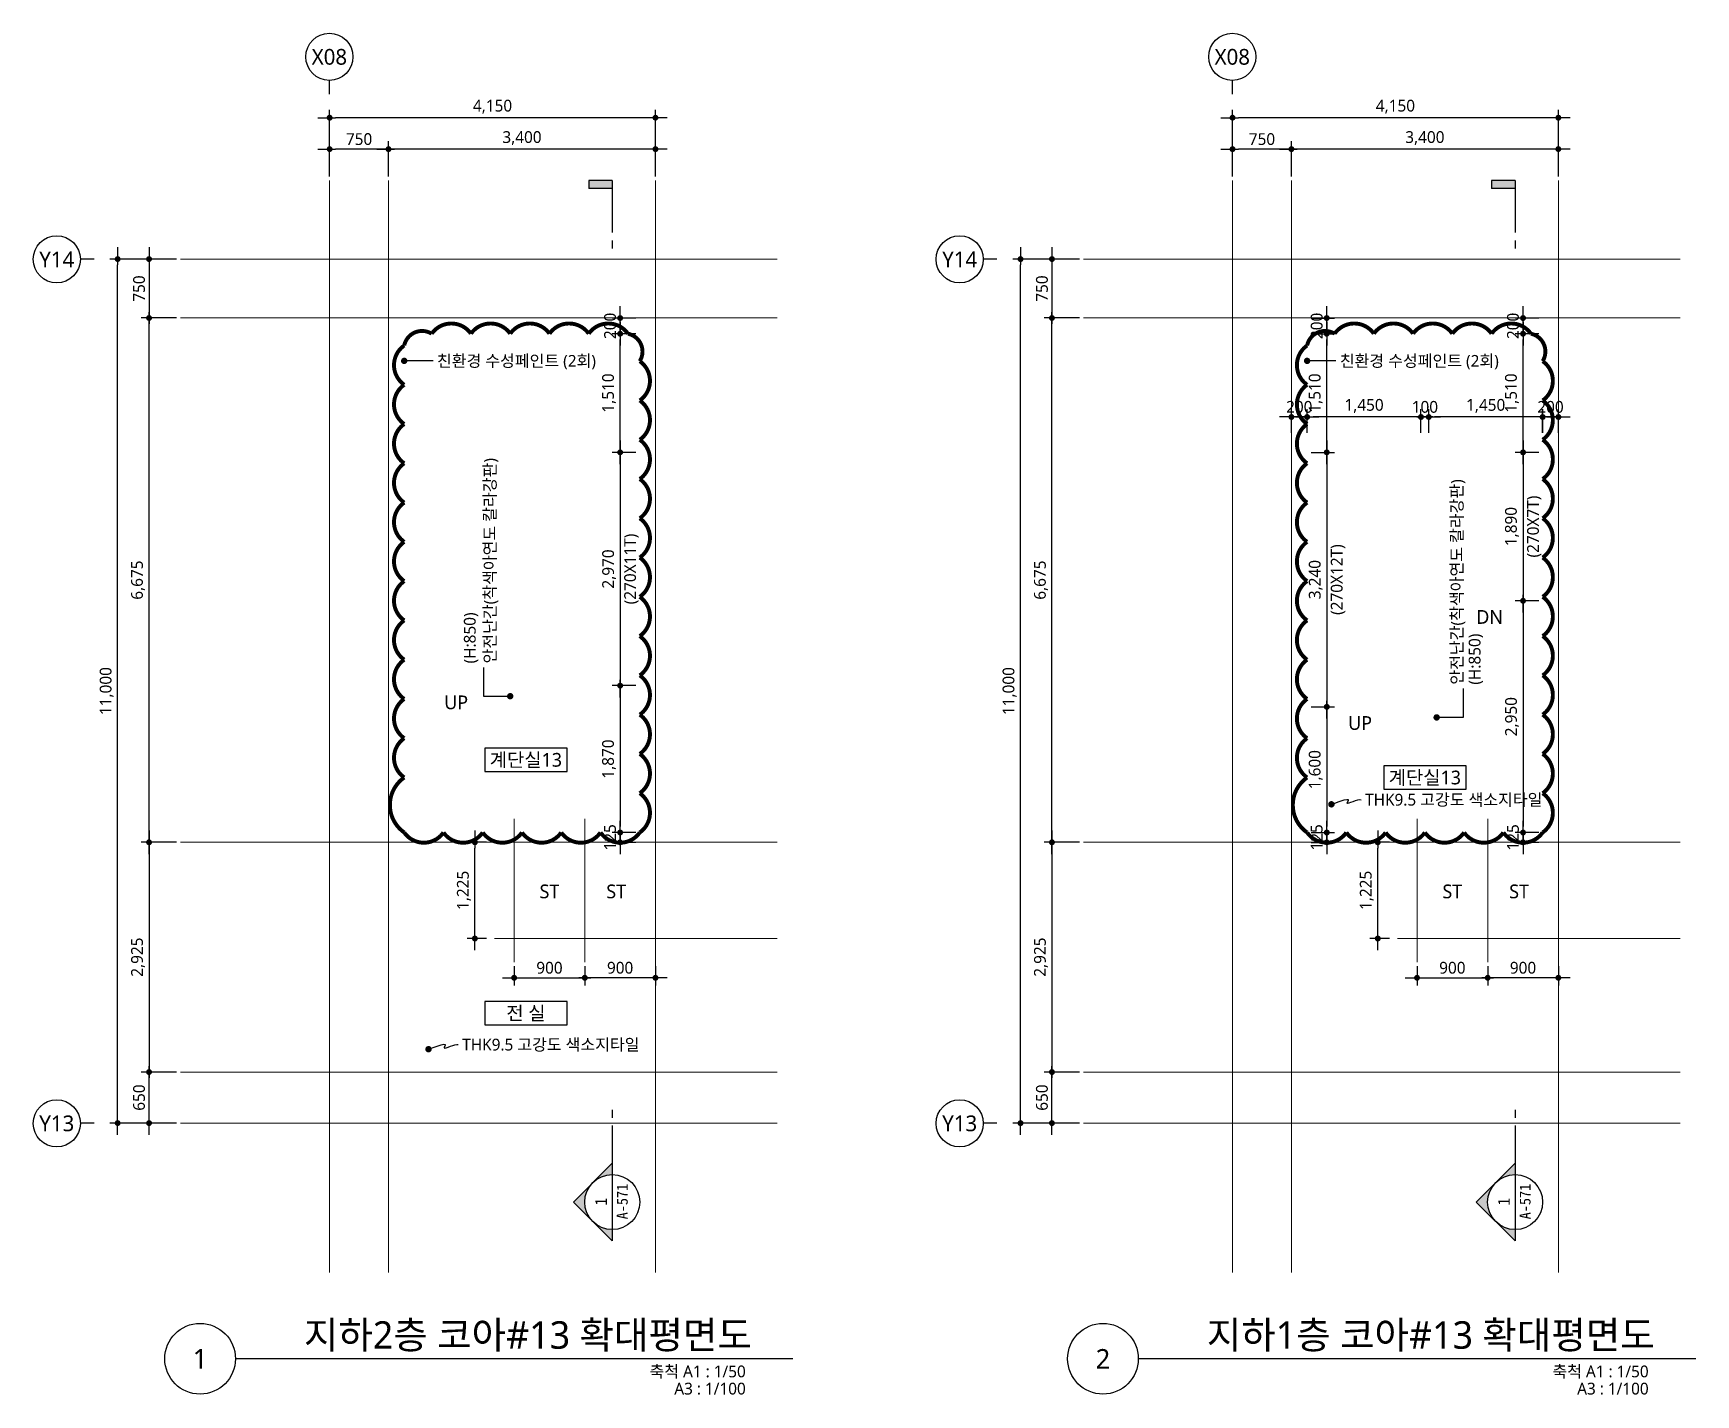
# Model space of a CAD drawing. Header units: millimetres. Extents: x 1467181 to 1720354, y 836037 to 895281.
# Drawn here: x 1467181 to 1488356, y 875511 to 892844 of the extents above; entities that cross this region are included whole.
import ezdxf
from ezdxf.enums import TextEntityAlignment as Align

# ---------------------------------------------------------------- set-up
doc = ezdxf.new("R2010")
doc.units = ezdxf.units.MM
doc.header["$MEASUREMENT"] = 0
doc.linetypes.add('CEN', pattern=[62, 60, -1, 0, -1])
doc.layers.get('0').update_dxf_attribs({"linetype": 'CONTINUOUS'})
for name, color, linetype, lineweight in [('A-AXIS-BUBL', 7, 'CONTINUOUS', 25), ('A-CNTL', 1, 'CEN', 15), ('A-DIMS', 7, 'CONTINUOUS', 25), ('A-MKXS-LEAD', 7, 'CONTINUOUS', 25), ('A-MKXS-MAK1', 3, 'CONTINUOUS', 25), ('A-MKXS-TEXT1', 3, 'CONTINUOUS', 25), ('A-MKXS-TEXT2', 7, 'CONTINUOUS', 25), ('A-MKXX-NAME', 3, 'CONTINUOUS', 25), ('A-MKXX-SYMB', 7, 'CONTINUOUS', 25), ('A-XXXX-SYMB', 7, 'CONTINUOUS', 25), ('A-XXXX-TXT1', 3, 'CONTINUOUS', 25), ('A-XXXX-TXT2', 3, 'CONTINUOUS', 25), ('REV-202205', 20, 'CONTINUOUS', 25)]:
    doc.layers.add(name, color=color, linetype=linetype, lineweight=lineweight)
doc.styles.add('HY울릉도L', font='')
doc.styles.add('돋움체', font='')
doc.styles.add('맑은고딕', font='malgun.ttf')
doc.styles.get('HY울릉도L').set_extended_font_data('HYwulM')
doc.styles.get('돋움체').set_extended_font_data('DotumChe')
doc.dimstyles.new('CDIM', dxfattribs={"dimtxt": 3, "dimasz": 1.5, "dimexe": 2, "dimexo": 1, "dimgap": 1, "dimtad": 1, "dimdec": 0, "dimrnd": 0.5, "dimzin": 0, "dimdsep": 32, "dimlunit": 6, "dimtxsty": 'HY울릉도L', "dimblk1": '_CIDOT', "dimblk2": '_CIDOT', "dimsah": 1, "dimcen": 5.5, "dimclrd": 2, "dimclre": 2, "dimclrt": 7, "dimadec": 0, "dimazin": 0, "dimtfac": 1, "dimtdec": 0, "dimtix": 1, "dimtmove": 2, "dimatfit": 1, "dimldrblk": '_CIDOT', "dimfxl": 1, "dimtolj": 1, "dimtzin": 0, "dimlwd": -1, "dimarcsym": 0})

# ---------------------------------------------------------------- blocks, each defined once
blk = doc.blocks.new('_CIDOT')
at = {"color": 0, "linetype": 'ByBlock'}
blk.add_line((2, 0), (-1, 0), dxfattribs=at)
at = {"color": 0, "linetype": 'ByBlock', "const_width": 0.5}
blk.add_lwpolyline([(-0.25, 0, 1), (0.25, 0, 1)], format="xyb", close=True, dxfattribs=at)
blk = doc.blocks.new('*D129')
at = {"layer": 'A-DIMS', "lineweight": -2, "transparency": 16777216}
for p, q in [((750, 12050), (750, 12500)), ((4150, 12050), (4150, 12500))]:
    blk.add_line(p, q, dxfattribs=at)
at = {"layer": 'A-DIMS', "transparency": 16777216}
blk.add_line((4075, 12400), (825, 12400), dxfattribs=at)
at = {"layer": 'A-DIMS', "transparency": 16777216, "xscale": 75, "yscale": 75, "zscale": 75, "rotation": 180}
blk.add_blockref('_CIDOT', (750, 12400), dxfattribs=at)
at = {"layer": 'A-DIMS', "transparency": 16777216, "xscale": 75, "yscale": 75, "zscale": 75}
blk.add_blockref('_CIDOT', (4150, 12400), dxfattribs=at)
at = {"layer": 'A-DIMS', "color": 3, "transparency": 16777216, "insert": (2450, 12540), "char_height": 150, "attachment_point": 5, "style": '맑은고딕'}
blk.add_mtext('\\A1;3,400', dxfattribs=at)
blk = doc.blocks.new('*D130')
at = {"layer": 'A-DIMS', "lineweight": -2, "transparency": 16777216}
for p, q in [((-1950, 10250), (-2400, 10250)), ((-1950, 3575), (-2400, 3575))]:
    blk.add_line(p, q, dxfattribs=at)
at = {"layer": 'A-DIMS', "transparency": 16777216}
blk.add_line((-2300, 3650), (-2300, 10175), dxfattribs=at)
at = {"layer": 'A-DIMS', "transparency": 16777216, "xscale": 75, "yscale": 75, "zscale": 75}
for p, rotation in [((-2300, 10250), 90), ((-2300, 3575), 270)]:
    blk.add_blockref('_CIDOT', p, dxfattribs=dict(at, rotation=rotation))
at = {"layer": 'A-DIMS', "color": 3, "transparency": 16777216, "insert": (-2440, 6913), "char_height": 150, "attachment_point": 5, "rotation": 90, "style": '맑은고딕'}
blk.add_mtext('\\A1;6,675', dxfattribs=at)
blk = doc.blocks.new('*D131')
at = {"layer": 'A-DIMS', "lineweight": -2, "transparency": 16777216}
for p, q in [((0, 12050), (0, 12500)), ((750, 12050), (750, 12500))]:
    blk.add_line(p, q, dxfattribs=at)
at = {"layer": 'A-DIMS', "transparency": 16777216}
blk.add_line((675, 12400), (75, 12400), dxfattribs=at)
at = {"layer": 'A-DIMS', "transparency": 16777216, "xscale": 75, "yscale": 75, "zscale": 75, "rotation": 180}
blk.add_blockref('_CIDOT', (0, 12400), dxfattribs=at)
at = {"layer": 'A-DIMS', "transparency": 16777216, "xscale": 75, "yscale": 75, "zscale": 75}
blk.add_blockref('_CIDOT', (750, 12400), dxfattribs=at)
at = {"layer": 'A-DIMS', "color": 3, "transparency": 16777216, "insert": (375, 12527), "char_height": 150, "attachment_point": 5, "style": '맑은고딕'}
blk.add_mtext('\\A1;750', dxfattribs=at)
blk = doc.blocks.new('*D132')
at = {"layer": 'A-DIMS', "lineweight": -2, "transparency": 16777216}
for p, q in [((0, 12050), (0, 12900)), ((4150, 12050), (4150, 12900))]:
    blk.add_line(p, q, dxfattribs=at)
at = {"layer": 'A-DIMS', "transparency": 16777216}
blk.add_line((4075, 12800), (75, 12800), dxfattribs=at)
at = {"layer": 'A-DIMS', "transparency": 16777216, "xscale": 75, "yscale": 75, "zscale": 75, "rotation": 180}
blk.add_blockref('_CIDOT', (0, 12800), dxfattribs=at)
at = {"layer": 'A-DIMS', "transparency": 16777216, "xscale": 75, "yscale": 75, "zscale": 75}
blk.add_blockref('_CIDOT', (4150, 12800), dxfattribs=at)
at = {"layer": 'A-DIMS', "color": 3, "transparency": 16777216, "insert": (2075, 12940), "char_height": 150, "attachment_point": 5, "style": '맑은고딕'}
blk.add_mtext('\\A1;4,150', dxfattribs=at)
blk = doc.blocks.new('*D133')
at = {"layer": 'A-DIMS', "lineweight": -2, "transparency": 16777216}
for p, q in [((-1950, 11000), (-2800, 11000)), ((-1950, 0), (-2800, 0))]:
    blk.add_line(p, q, dxfattribs=at)
at = {"layer": 'A-DIMS', "transparency": 16777216}
blk.add_line((-2700, 75), (-2700, 10925), dxfattribs=at)
at = {"layer": 'A-DIMS', "transparency": 16777216, "xscale": 75, "yscale": 75, "zscale": 75}
for p, rotation in [((-2700, 11000), 90), ((-2700, 0), 270)]:
    blk.add_blockref('_CIDOT', p, dxfattribs=dict(at, rotation=rotation))
at = {"layer": 'A-DIMS', "color": 3, "transparency": 16777216, "insert": (-2840, 5500), "char_height": 150, "attachment_point": 5, "rotation": 90, "style": '맑은고딕'}
blk.add_mtext('\\A1;11,000', dxfattribs=at)
blk = doc.blocks.new('*D134')
at = {"layer": 'A-DIMS', "lineweight": -2, "transparency": 16777216}
for p, q in [((-1950, 11000), (-2400, 11000)), ((-1950, 10250), (-2400, 10250))]:
    blk.add_line(p, q, dxfattribs=at)
at = {"layer": 'A-DIMS', "transparency": 16777216}
blk.add_line((-2300, 10925), (-2300, 10325), dxfattribs=at)
at = {"layer": 'A-DIMS', "transparency": 16777216, "xscale": 75, "yscale": 75, "zscale": 75}
for p, rotation in [((-2300, 11000), 90), ((-2300, 10250), 270)]:
    blk.add_blockref('_CIDOT', p, dxfattribs=dict(at, rotation=rotation))
at = {"layer": 'A-DIMS', "color": 3, "transparency": 16777216, "insert": (-2427, 10625), "char_height": 150, "attachment_point": 5, "rotation": 90, "style": '맑은고딕'}
blk.add_mtext('\\A1;750', dxfattribs=at)
blk = doc.blocks.new('*D135')
at = {"layer": 'A-DIMS', "lineweight": -2, "transparency": 16777216}
for p, q in [((-1950, 3575), (-2400, 3575)), ((-1950, 650), (-2400, 650))]:
    blk.add_line(p, q, dxfattribs=at)
at = {"layer": 'A-DIMS', "transparency": 16777216}
blk.add_line((-2300, 3500), (-2300, 725), dxfattribs=at)
at = {"layer": 'A-DIMS', "transparency": 16777216, "xscale": 75, "yscale": 75, "zscale": 75}
for p, rotation in [((-2300, 3575), 90), ((-2300, 650), 270)]:
    blk.add_blockref('_CIDOT', p, dxfattribs=dict(at, rotation=rotation))
at = {"layer": 'A-DIMS', "color": 3, "transparency": 16777216, "insert": (-2440, 2113), "char_height": 150, "attachment_point": 5, "rotation": 90, "style": '맑은고딕'}
blk.add_mtext('\\A1;2,925', dxfattribs=at)
blk = doc.blocks.new('*D136')
at = {"layer": 'A-DIMS', "lineweight": -2, "transparency": 16777216}
for p, q in [((2350, 2000), (2350, 1750)), ((3250, 2000), (3250, 1750))]:
    blk.add_line(p, q, dxfattribs=at)
at = {"layer": 'A-DIMS', "transparency": 16777216}
blk.add_line((2425, 1850), (3175, 1850), dxfattribs=at)
at = {"layer": 'A-DIMS', "transparency": 16777216, "xscale": 75, "yscale": 75, "zscale": 75, "rotation": 180}
blk.add_blockref('_CIDOT', (2350, 1850), dxfattribs=at)
at = {"layer": 'A-DIMS', "transparency": 16777216, "xscale": 75, "yscale": 75, "zscale": 75}
blk.add_blockref('_CIDOT', (3250, 1850), dxfattribs=at)
at = {"layer": 'A-DIMS', "color": 3, "transparency": 16777216, "insert": (2800, 1977), "char_height": 150, "attachment_point": 5, "style": '맑은고딕'}
blk.add_mtext('\\A1;900', dxfattribs=at)
blk = doc.blocks.new('*D137')
at = {"layer": 'A-DIMS', "lineweight": -2, "transparency": 16777216}
for p, q in [((3250, 2000), (3250, 1750)), ((4150, 2000), (4150, 1750))]:
    blk.add_line(p, q, dxfattribs=at)
at = {"layer": 'A-DIMS', "transparency": 16777216}
blk.add_line((4075, 1850), (3325, 1850), dxfattribs=at)
at = {"layer": 'A-DIMS', "transparency": 16777216, "xscale": 75, "yscale": 75, "zscale": 75, "rotation": 180}
blk.add_blockref('_CIDOT', (3250, 1850), dxfattribs=at)
at = {"layer": 'A-DIMS', "transparency": 16777216, "xscale": 75, "yscale": 75, "zscale": 75}
blk.add_blockref('_CIDOT', (4150, 1850), dxfattribs=at)
at = {"layer": 'A-DIMS', "color": 3, "transparency": 16777216, "insert": (3700, 1977), "char_height": 150, "attachment_point": 5, "style": '맑은고딕'}
blk.add_mtext('\\A1;900', dxfattribs=at)
blk = doc.blocks.new('*D138')
at = {"layer": 'A-DIMS', "lineweight": -2, "transparency": 16777216}
for p, q in [((2000, 3575), (1750, 3575)), ((2000, 2350), (1750, 2350))]:
    blk.add_line(p, q, dxfattribs=at)
at = {"layer": 'A-DIMS', "transparency": 16777216}
blk.add_line((1850, 2425), (1850, 3500), dxfattribs=at)
at = {"layer": 'A-DIMS', "transparency": 16777216, "xscale": 75, "yscale": 75, "zscale": 75}
for p, rotation in [((1850, 3575), 90), ((1850, 2350), 270)]:
    blk.add_blockref('_CIDOT', p, dxfattribs=dict(at, rotation=rotation))
at = {"layer": 'A-DIMS', "color": 3, "transparency": 16777216, "insert": (1710, 2963), "char_height": 150, "attachment_point": 5, "rotation": 90, "style": '맑은고딕'}
blk.add_mtext('\\A1;1,225', dxfattribs=at)
blk = doc.blocks.new('*D139')
at = {"layer": 'A-DIMS', "lineweight": -2, "transparency": 16777216}
for p, q in [((-1950, 650), (-2400, 650)), ((-1950, 0), (-2400, 0))]:
    blk.add_line(p, q, dxfattribs=at)
at = {"layer": 'A-DIMS', "transparency": 16777216}
blk.add_line((-2300, 75), (-2300, 575), dxfattribs=at)
at = {"layer": 'A-DIMS', "transparency": 16777216, "xscale": 75, "yscale": 75, "zscale": 75}
for p, rotation in [((-2300, 650), 90), ((-2300, 0), 270)]:
    blk.add_blockref('_CIDOT', p, dxfattribs=dict(at, rotation=rotation))
at = {"layer": 'A-DIMS', "color": 3, "transparency": 16777216, "insert": (-2427, 325), "char_height": 150, "attachment_point": 5, "rotation": 90, "style": '맑은고딕'}
blk.add_mtext('\\A1;650', dxfattribs=at)
blk = doc.blocks.new('CORE 7- 단면')
at = {"layer": 'A-MKXS-MAK1'}
blk.add_hatch(color=256, dxfattribs=at).paths.add_polyline_path([(22637, 12898), (22637, 12998), (22937, 12998), (22937, 12898)])
h = blk.add_hatch(color=256, dxfattribs=at)
h.paths.add_polyline_path([(22442, -7), (22690, 241, 0.414214), (22690, -254)])
h.paths.add_polyline_path([(22690, 241), (22937, 488), (22937, 343, 0.198912)])
h.paths.add_polyline_path([(22690, -254, 0.198912), (22937, -357), (22937, -502)])
for p, q in [((22637, 12998), (22637, 12898)), ((22937, 12998), (22637, 12998)), ((22937, 12998), (22937, 12335)), ((22937, 12898), (22637, 12898)), ((22937, 12235), (22937, 12135)), ((22937, 1166), (22937, 1066)), ((22937, 966), (22937, -502)), ((22937, 488), (22442, -7)), ((22937, -502), (22442, -7))]:
    blk.add_line(p, q, dxfattribs=at)
blk.add_circle((22937, -7), 350, dxfattribs=at)
at = {"layer": 'A-MKXS-TEXT2', "style": '돋움체'}
for s, height, p in [('A-571', 140, (23065, 0)), ('1', 150, (22793, -2))]:
    blk.add_text(s, height=height, rotation=90, dxfattribs=at).set_placement(p, align=Align.MIDDLE)
blk = doc.blocks.new('*D109')
at = {"layer": 'A-DIMS', "lineweight": -2, "transparency": 16777216}
for p, q in [((1474856, 887509), (1474556, 887509)), ((1474856, 884539), (1474556, 884539))]:
    blk.add_line(p, q, dxfattribs=at)
at = {"layer": 'A-DIMS', "transparency": 16777216}
blk.add_line((1474656, 887434), (1474656, 884614), dxfattribs=at)
at = {"layer": 'A-DIMS', "transparency": 16777216, "xscale": 75, "yscale": 75, "zscale": 75}
for p, rotation in [((1474656, 887509), 90), ((1474656, 884539), 270)]:
    blk.add_blockref('_CIDOT', p, dxfattribs=dict(at, rotation=rotation))
at = {"layer": 'A-DIMS', "color": 3, "transparency": 16777216, "char_height": 150, "attachment_point": 5, "rotation": 90, "style": '맑은고딕'}
for s, insert in [('\\A1;(270X11T)', (1474799, 886024)), ('\\A1;2,970', (1474516, 886024))]:
    blk.add_mtext(s, dxfattribs=dict(at, insert=insert))
blk = doc.blocks.new('*D110')
at = {"layer": 'A-DIMS', "lineweight": -2, "transparency": 16777216}
for p, q in [((1474856, 889019), (1474556, 889019)), ((1474856, 887509), (1474556, 887509))]:
    blk.add_line(p, q, dxfattribs=at)
at = {"layer": 'A-DIMS', "transparency": 16777216}
blk.add_line((1474656, 887584), (1474656, 888944), dxfattribs=at)
at = {"layer": 'A-DIMS', "transparency": 16777216, "xscale": 75, "yscale": 75, "zscale": 75}
for p, rotation in [((1474656, 889019), 90), ((1474656, 887509), 270)]:
    blk.add_blockref('_CIDOT', p, dxfattribs=dict(at, rotation=rotation))
at = {"layer": 'A-DIMS', "color": 3, "transparency": 16777216, "insert": (1474515, 888264), "char_height": 150, "attachment_point": 5, "rotation": 90, "style": '맑은고딕'}
blk.add_mtext('\\A1;1,510', dxfattribs=at)
blk = doc.blocks.new('*D111')
at = {"layer": 'A-DIMS', "lineweight": -2, "transparency": 16777216}
for p, q in [((1474856, 884539), (1474556, 884539)), ((1474856, 882669), (1474556, 882669))]:
    blk.add_line(p, q, dxfattribs=at)
at = {"layer": 'A-DIMS', "transparency": 16777216}
blk.add_line((1474656, 884464), (1474656, 882744), dxfattribs=at)
at = {"layer": 'A-DIMS', "transparency": 16777216, "xscale": 75, "yscale": 75, "zscale": 75}
for p, rotation in [((1474656, 884539), 90), ((1474656, 882669), 270)]:
    blk.add_blockref('_CIDOT', p, dxfattribs=dict(at, rotation=rotation))
at = {"layer": 'A-DIMS', "color": 3, "transparency": 16777216, "insert": (1474515, 883604), "char_height": 150, "attachment_point": 5, "rotation": 90, "style": '맑은고딕'}
blk.add_mtext('\\A1;1,870', dxfattribs=at)
blk = doc.blocks.new('*D112')
at = {"layer": 'A-DIMS', "transparency": 16777216}
for p, q in [((1474656, 882744), (1474656, 882819)), ((1474656, 882669), (1474656, 882544)), ((1474656, 882469), (1474656, 882394))]:
    blk.add_line(p, q, dxfattribs=at)
at = {"layer": 'A-DIMS', "lineweight": -2, "transparency": 16777216}
for p, q in [((1474856, 882669), (1474556, 882669)), ((1474856, 882544), (1474556, 882544))]:
    blk.add_line(p, q, dxfattribs=at)
at = {"layer": 'A-DIMS', "transparency": 16777216, "xscale": 75, "yscale": 75, "zscale": 75}
for p, rotation in [((1474656, 882669), 270), ((1474656, 882544), 90)]:
    blk.add_blockref('_CIDOT', p, dxfattribs=dict(at, rotation=rotation))
at = {"layer": 'A-DIMS', "color": 3, "transparency": 16777216, "insert": (1474528, 882607), "char_height": 150, "attachment_point": 5, "rotation": 90, "style": '맑은고딕'}
blk.add_mtext('\\A1;125', dxfattribs=at)
blk = doc.blocks.new('*D113')
at = {"layer": 'A-DIMS', "transparency": 16777216}
for p, q in [((1474656, 889294), (1474656, 889369)), ((1474656, 889019), (1474656, 889219)), ((1474656, 888944), (1474656, 888869))]:
    blk.add_line(p, q, dxfattribs=at)
at = {"layer": 'A-DIMS', "lineweight": -2, "transparency": 16777216}
for p, q in [((1474856, 889219), (1474556, 889219)), ((1474856, 889019), (1474556, 889019))]:
    blk.add_line(p, q, dxfattribs=at)
at = {"layer": 'A-DIMS', "transparency": 16777216, "xscale": 75, "yscale": 75, "zscale": 75}
for p, rotation in [((1474656, 889219), 270), ((1474656, 889019), 90)]:
    blk.add_blockref('_CIDOT', p, dxfattribs=dict(at, rotation=rotation))
at = {"layer": 'A-DIMS', "color": 3, "transparency": 16777216, "insert": (1474528, 889119), "char_height": 150, "attachment_point": 5, "rotation": 90, "style": '맑은고딕'}
blk.add_mtext('\\A1;200', dxfattribs=at)
blk = doc.blocks.new('*D114')
at = {"layer": 'A-DIMS', "lineweight": -2, "transparency": 16777216}
for p, q in [((1486356, 887509), (1486056, 887509)), ((1486356, 885619), (1486056, 885619))]:
    blk.add_line(p, q, dxfattribs=at)
at = {"layer": 'A-DIMS', "transparency": 16777216}
blk.add_line((1486156, 887434), (1486156, 885694), dxfattribs=at)
at = {"layer": 'A-DIMS', "transparency": 16777216, "xscale": 75, "yscale": 75, "zscale": 75}
for p, rotation in [((1486156, 887509), 90), ((1486156, 885619), 270)]:
    blk.add_blockref('_CIDOT', p, dxfattribs=dict(at, rotation=rotation))
at = {"layer": 'A-DIMS', "color": 3, "transparency": 16777216, "char_height": 150, "attachment_point": 5, "rotation": 90, "style": '맑은고딕'}
for s, insert in [('\\A1;(270X7T)', (1486299, 886564)), ('\\A1;1,890', (1486015, 886564))]:
    blk.add_mtext(s, dxfattribs=dict(at, insert=insert))
blk = doc.blocks.new('*D115')
at = {"layer": 'A-DIMS', "lineweight": -2, "transparency": 16777216}
for p, q in [((1486356, 889019), (1486056, 889019)), ((1486356, 887509), (1486056, 887509))]:
    blk.add_line(p, q, dxfattribs=at)
at = {"layer": 'A-DIMS', "transparency": 16777216}
blk.add_line((1486156, 887584), (1486156, 888944), dxfattribs=at)
at = {"layer": 'A-DIMS', "transparency": 16777216, "xscale": 75, "yscale": 75, "zscale": 75}
for p, rotation in [((1486156, 889019), 90), ((1486156, 887509), 270)]:
    blk.add_blockref('_CIDOT', p, dxfattribs=dict(at, rotation=rotation))
at = {"layer": 'A-DIMS', "color": 3, "transparency": 16777216, "insert": (1486015, 888264), "char_height": 150, "attachment_point": 5, "rotation": 90, "style": '맑은고딕'}
blk.add_mtext('\\A1;1,510', dxfattribs=at)
blk = doc.blocks.new('*D116')
at = {"layer": 'A-DIMS', "lineweight": -2, "transparency": 16777216}
for p, q in [((1486356, 885619), (1486056, 885619)), ((1486356, 882669), (1486056, 882669))]:
    blk.add_line(p, q, dxfattribs=at)
at = {"layer": 'A-DIMS', "transparency": 16777216}
blk.add_line((1486156, 885544), (1486156, 882744), dxfattribs=at)
at = {"layer": 'A-DIMS', "transparency": 16777216, "xscale": 75, "yscale": 75, "zscale": 75}
for p, rotation in [((1486156, 885619), 90), ((1486156, 882669), 270)]:
    blk.add_blockref('_CIDOT', p, dxfattribs=dict(at, rotation=rotation))
at = {"layer": 'A-DIMS', "color": 3, "transparency": 16777216, "insert": (1486016, 884144), "char_height": 150, "attachment_point": 5, "rotation": 90, "style": '맑은고딕'}
blk.add_mtext('\\A1;2,950', dxfattribs=at)
blk = doc.blocks.new('*D117')
at = {"layer": 'A-DIMS', "transparency": 16777216}
for p, q in [((1486156, 882744), (1486156, 882819)), ((1486156, 882669), (1486156, 882544)), ((1486156, 882469), (1486156, 882394))]:
    blk.add_line(p, q, dxfattribs=at)
at = {"layer": 'A-DIMS', "lineweight": -2, "transparency": 16777216}
for p, q in [((1486356, 882669), (1486056, 882669)), ((1486356, 882544), (1486056, 882544))]:
    blk.add_line(p, q, dxfattribs=at)
at = {"layer": 'A-DIMS', "transparency": 16777216, "xscale": 75, "yscale": 75, "zscale": 75}
for p, rotation in [((1486156, 882669), 270), ((1486156, 882544), 90)]:
    blk.add_blockref('_CIDOT', p, dxfattribs=dict(at, rotation=rotation))
at = {"layer": 'A-DIMS', "color": 3, "transparency": 16777216, "insert": (1486028, 882607), "char_height": 150, "attachment_point": 5, "rotation": 90, "style": '맑은고딕'}
blk.add_mtext('\\A1;125', dxfattribs=at)
blk = doc.blocks.new('*D118')
at = {"layer": 'A-DIMS', "transparency": 16777216}
for p, q in [((1486156, 889294), (1486156, 889369)), ((1486156, 889019), (1486156, 889219)), ((1486156, 888944), (1486156, 888869))]:
    blk.add_line(p, q, dxfattribs=at)
at = {"layer": 'A-DIMS', "lineweight": -2, "transparency": 16777216}
for p, q in [((1486356, 889219), (1486056, 889219)), ((1486356, 889019), (1486056, 889019))]:
    blk.add_line(p, q, dxfattribs=at)
at = {"layer": 'A-DIMS', "transparency": 16777216, "xscale": 75, "yscale": 75, "zscale": 75}
for p, rotation in [((1486156, 889219), 270), ((1486156, 889019), 90)]:
    blk.add_blockref('_CIDOT', p, dxfattribs=dict(at, rotation=rotation))
at = {"layer": 'A-DIMS', "color": 3, "transparency": 16777216, "insert": (1486028, 889119), "char_height": 150, "attachment_point": 5, "rotation": 90, "style": '맑은고딕'}
blk.add_mtext('\\A1;200', dxfattribs=at)
blk = doc.blocks.new('*D119')
at = {"layer": 'A-DIMS', "lineweight": -2, "transparency": 16777216}
for p, q in [((1484955, 887759), (1484955, 888059)), ((1486405, 887759), (1486405, 888059))]:
    blk.add_line(p, q, dxfattribs=at)
at = {"layer": 'A-DIMS', "transparency": 16777216}
blk.add_line((1486330, 887959), (1485030, 887959), dxfattribs=at)
at = {"layer": 'A-DIMS', "transparency": 16777216, "xscale": 75, "yscale": 75, "zscale": 75, "rotation": 180}
blk.add_blockref('_CIDOT', (1484955, 887959), dxfattribs=at)
at = {"layer": 'A-DIMS', "transparency": 16777216, "xscale": 75, "yscale": 75, "zscale": 75}
blk.add_blockref('_CIDOT', (1486405, 887959), dxfattribs=at)
at = {"layer": 'A-DIMS', "color": 3, "transparency": 16777216, "insert": (1485680, 888100), "char_height": 150, "attachment_point": 5, "style": '맑은고딕'}
blk.add_mtext('\\A1;1,450', dxfattribs=at)
blk = doc.blocks.new('*D120')
at = {"layer": 'A-DIMS', "transparency": 16777216}
for p, q in [((1486331, 887959), (1486256, 887959)), ((1486606, 887959), (1486406, 887959)), ((1486681, 887959), (1486756, 887959))]:
    blk.add_line(p, q, dxfattribs=at)
at = {"layer": 'A-DIMS', "lineweight": -2, "transparency": 16777216}
for p, q in [((1486406, 887759), (1486406, 888059)), ((1486606, 887759), (1486606, 888059))]:
    blk.add_line(p, q, dxfattribs=at)
at = {"layer": 'A-DIMS', "transparency": 16777216, "xscale": 75, "yscale": 75, "zscale": 75}
blk.add_blockref('_CIDOT', (1486406, 887959), dxfattribs=at)
at = {"layer": 'A-DIMS', "transparency": 16777216, "xscale": 75, "yscale": 75, "zscale": 75, "rotation": 180}
blk.add_blockref('_CIDOT', (1486606, 887959), dxfattribs=at)
at = {"layer": 'A-DIMS', "color": 3, "transparency": 16777216, "insert": (1486506, 888087), "char_height": 150, "attachment_point": 5, "style": '맑은고딕'}
blk.add_mtext('\\A1;200', dxfattribs=at)
blk = doc.blocks.new('*D121')
at = {"layer": 'A-DIMS', "lineweight": -2, "transparency": 16777216}
for p, q in [((1483406, 887759), (1483406, 888059)), ((1484855, 887759), (1484855, 888059))]:
    blk.add_line(p, q, dxfattribs=at)
at = {"layer": 'A-DIMS', "transparency": 16777216}
blk.add_line((1484780, 887959), (1483481, 887959), dxfattribs=at)
at = {"layer": 'A-DIMS', "transparency": 16777216, "xscale": 75, "yscale": 75, "zscale": 75, "rotation": 180}
blk.add_blockref('_CIDOT', (1483406, 887959), dxfattribs=at)
at = {"layer": 'A-DIMS', "transparency": 16777216, "xscale": 75, "yscale": 75, "zscale": 75}
blk.add_blockref('_CIDOT', (1484855, 887959), dxfattribs=at)
at = {"layer": 'A-DIMS', "color": 3, "transparency": 16777216, "insert": (1484131, 888100), "char_height": 150, "attachment_point": 5, "style": '맑은고딕'}
blk.add_mtext('\\A1;1,450', dxfattribs=at)
blk = doc.blocks.new('*D122')
at = {"layer": 'A-DIMS', "transparency": 16777216}
for p, q in [((1484781, 887959), (1484706, 887959)), ((1484955, 887959), (1484856, 887959)), ((1485030, 887959), (1485105, 887959))]:
    blk.add_line(p, q, dxfattribs=at)
at = {"layer": 'A-DIMS', "lineweight": -2, "transparency": 16777216}
for p, q in [((1484856, 887759), (1484856, 888059)), ((1484955, 887759), (1484955, 888059))]:
    blk.add_line(p, q, dxfattribs=at)
at = {"layer": 'A-DIMS', "transparency": 16777216, "xscale": 75, "yscale": 75, "zscale": 75}
blk.add_blockref('_CIDOT', (1484856, 887959), dxfattribs=at)
at = {"layer": 'A-DIMS', "transparency": 16777216, "xscale": 75, "yscale": 75, "zscale": 75, "rotation": 180}
blk.add_blockref('_CIDOT', (1484955, 887959), dxfattribs=at)
at = {"layer": 'A-DIMS', "color": 3, "transparency": 16777216, "insert": (1484906, 888087), "char_height": 150, "attachment_point": 5, "style": '맑은고딕'}
blk.add_mtext('\\A1;100', dxfattribs=at)
blk = doc.blocks.new('*D123')
at = {"layer": 'A-DIMS', "transparency": 16777216}
for p, q in [((1483131, 887959), (1483056, 887959)), ((1483406, 887959), (1483206, 887959)), ((1483481, 887959), (1483556, 887959))]:
    blk.add_line(p, q, dxfattribs=at)
at = {"layer": 'A-DIMS', "lineweight": -2, "transparency": 16777216}
for p, q in [((1483206, 887759), (1483206, 888059)), ((1483406, 887759), (1483406, 888059))]:
    blk.add_line(p, q, dxfattribs=at)
at = {"layer": 'A-DIMS', "transparency": 16777216, "xscale": 75, "yscale": 75, "zscale": 75}
blk.add_blockref('_CIDOT', (1483206, 887959), dxfattribs=at)
at = {"layer": 'A-DIMS', "transparency": 16777216, "xscale": 75, "yscale": 75, "zscale": 75, "rotation": 180}
blk.add_blockref('_CIDOT', (1483406, 887959), dxfattribs=at)
at = {"layer": 'A-DIMS', "color": 3, "transparency": 16777216, "insert": (1483306, 888087), "char_height": 150, "attachment_point": 5, "style": '맑은고딕'}
blk.add_mtext('\\A1;200', dxfattribs=at)
blk = doc.blocks.new('*D124')
at = {"layer": 'A-DIMS', "lineweight": -2, "transparency": 16777216}
for p, q in [((1483456, 887509), (1483756, 887509)), ((1483456, 884269), (1483756, 884269))]:
    blk.add_line(p, q, dxfattribs=at)
at = {"layer": 'A-DIMS', "transparency": 16777216}
blk.add_line((1483656, 887434), (1483656, 884344), dxfattribs=at)
at = {"layer": 'A-DIMS', "transparency": 16777216, "xscale": 75, "yscale": 75, "zscale": 75}
for p, rotation in [((1483656, 887509), 90), ((1483656, 884269), 270)]:
    blk.add_blockref('_CIDOT', p, dxfattribs=dict(at, rotation=rotation))
at = {"layer": 'A-DIMS', "color": 3, "transparency": 16777216, "char_height": 150, "attachment_point": 5, "rotation": 90, "style": '맑은고딕'}
for s, insert in [('\\A1;(270X12T)', (1483799, 885889)), ('\\A1;3,240', (1483516, 885889))]:
    blk.add_mtext(s, dxfattribs=dict(at, insert=insert))
blk = doc.blocks.new('*D125')
at = {"layer": 'A-DIMS', "lineweight": -2, "transparency": 16777216}
for p, q in [((1483456, 889019), (1483756, 889019)), ((1483456, 887509), (1483756, 887509))]:
    blk.add_line(p, q, dxfattribs=at)
at = {"layer": 'A-DIMS', "transparency": 16777216}
blk.add_line((1483656, 887584), (1483656, 888944), dxfattribs=at)
at = {"layer": 'A-DIMS', "transparency": 16777216, "xscale": 75, "yscale": 75, "zscale": 75}
for p, rotation in [((1483656, 889019), 90), ((1483656, 887509), 270)]:
    blk.add_blockref('_CIDOT', p, dxfattribs=dict(at, rotation=rotation))
at = {"layer": 'A-DIMS', "color": 3, "transparency": 16777216, "insert": (1483515, 888264), "char_height": 150, "attachment_point": 5, "rotation": 90, "style": '맑은고딕'}
blk.add_mtext('\\A1;1,510', dxfattribs=at)
blk = doc.blocks.new('*D126')
at = {"layer": 'A-DIMS', "lineweight": -2, "transparency": 16777216}
for p, q in [((1483456, 884269), (1483756, 884269)), ((1483456, 882669), (1483756, 882669))]:
    blk.add_line(p, q, dxfattribs=at)
at = {"layer": 'A-DIMS', "transparency": 16777216}
blk.add_line((1483656, 884194), (1483656, 882744), dxfattribs=at)
at = {"layer": 'A-DIMS', "transparency": 16777216, "xscale": 75, "yscale": 75, "zscale": 75}
for p, rotation in [((1483656, 884269), 90), ((1483656, 882669), 270)]:
    blk.add_blockref('_CIDOT', p, dxfattribs=dict(at, rotation=rotation))
at = {"layer": 'A-DIMS', "color": 3, "transparency": 16777216, "insert": (1483515, 883469), "char_height": 150, "attachment_point": 5, "rotation": 90, "style": '맑은고딕'}
blk.add_mtext('\\A1;1,600', dxfattribs=at)
blk = doc.blocks.new('*D127')
at = {"layer": 'A-DIMS', "transparency": 16777216}
for p, q in [((1483656, 882744), (1483656, 882819)), ((1483656, 882669), (1483656, 882544)), ((1483656, 882469), (1483656, 882394))]:
    blk.add_line(p, q, dxfattribs=at)
at = {"layer": 'A-DIMS', "lineweight": -2, "transparency": 16777216}
for p, q in [((1483456, 882669), (1483756, 882669)), ((1483456, 882544), (1483756, 882544))]:
    blk.add_line(p, q, dxfattribs=at)
at = {"layer": 'A-DIMS', "transparency": 16777216, "xscale": 75, "yscale": 75, "zscale": 75}
for p, rotation in [((1483656, 882669), 270), ((1483656, 882544), 90)]:
    blk.add_blockref('_CIDOT', p, dxfattribs=dict(at, rotation=rotation))
at = {"layer": 'A-DIMS', "color": 3, "transparency": 16777216, "insert": (1483528, 882607), "char_height": 150, "attachment_point": 5, "rotation": 90, "style": '맑은고딕'}
blk.add_mtext('\\A1;125', dxfattribs=at)
blk = doc.blocks.new('*D128')
at = {"layer": 'A-DIMS', "transparency": 16777216}
for p, q in [((1483656, 889294), (1483656, 889369)), ((1483656, 889019), (1483656, 889219)), ((1483656, 888944), (1483656, 888869))]:
    blk.add_line(p, q, dxfattribs=at)
at = {"layer": 'A-DIMS', "lineweight": -2, "transparency": 16777216}
for p, q in [((1483456, 889219), (1483756, 889219)), ((1483456, 889019), (1483756, 889019))]:
    blk.add_line(p, q, dxfattribs=at)
at = {"layer": 'A-DIMS', "transparency": 16777216, "xscale": 75, "yscale": 75, "zscale": 75}
for p, rotation in [((1483656, 889219), 270), ((1483656, 889019), 90)]:
    blk.add_blockref('_CIDOT', p, dxfattribs=dict(at, rotation=rotation))
at = {"layer": 'A-DIMS', "color": 3, "transparency": 16777216, "insert": (1483528, 889119), "char_height": 150, "attachment_point": 5, "rotation": 90, "style": '맑은고딕'}
blk.add_mtext('\\A1;200', dxfattribs=at)
blk = doc.blocks.new('CORE7_GRID')
at = {"layer": 'A-AXIS-BUBL', "ltscale": 0.2}
for p, q in [((0, 13100), (0, 13275)), ((-3000, 11000), (-3175, 11000)), ((-3000, 0), (-3175, 0))]:
    blk.add_line(p, q, dxfattribs=at)
for centre in [(-2.9, 13575), (-3475, 10997.1), (-3475, -2.9)]:
    blk.add_circle(centre, 300, dxfattribs=at)
at = {"layer": 'A-CNTL'}
for p, q in [((0, -1900), (0, 12000)), ((750, -1900), (750, 12000)), ((4150, -1900), (4150, 12000)), ((-1900, 11000), (5700, 11000)), ((-1900, 10250), (5700, 10250)), ((2350, 2050), (2350, 3875)), ((3250, 2050), (3250, 3875)), ((-1900, 3575), (5700, 3575)), ((5700, 2350), (2100, 2350)), ((-1900, 650), (5700, 650)), ((-1900, 0), (5700, 0))]:
    blk.add_line(p, q, dxfattribs=at)
at = {"layer": 'A-XXXX-TXT2', "ltscale": 0.2, "style": '맑은고딕'}
for s, p in [('X08', (-2.9, 13575)), ('Y14', (-3475, 10997.1)), ('Y13', (-3475, -2.9))]:
    blk.add_text(s, height=200, dxfattribs=at).set_placement(p, align=Align.MIDDLE)
at = {"layer": 'A-DIMS'}
for base, p1, p2, angle, picture, middle in [((0, 12800), (4150, 12000), (0, 12000), 180, '*D132', (2075, 12940.5)), ((0, 12400), (750, 12000), (0, 12000), 180, '*D131', (375, 12527.5)), ((750, 12400), (4150, 12000), (750, 12000), 180, '*D129', (2450, 12540.1)), ((-2700, 11000), (-1900, 0), (-1900, 11000), 270, '*D133', (-2840.5, 5500)), ((-2300, 10250), (-1900, 11000), (-1900, 10250), 90, '*D134', (-2427.5, 10625)), ((-2300, 10250), (-1900, 3575), (-1900, 10250), 270, '*D130', (-2440.1, 6912.5)), ((-2300, 650), (-1900, 3575), (-1900, 650), 90, '*D135', (-2440.1, 2112.5)), ((1850, 3575), (2050, 2350), (2050, 3575), 90, '*D138', (1709.5, 2962.5)), ((3250, 1850), (4150, 2050), (3250, 2050), 180, '*D137', (3700, 1977.5)), ((-2300, 650), (-1900, 0), (-1900, 650), 270, '*D139', (-2427.5, 325))]:
    dim = blk.add_linear_dim(base=base, p1=p1, p2=p2, angle=angle, dimstyle='CDIM', override={"dimscale": 50, "dimtxsty": '맑은고딕', "dimclrd": 256, "dimclre": 256, "dimclrt": 3}, dxfattribs=at)
    dim.commit()
    dim.dimension.update_dxf_attribs({"geometry": picture, "text_midpoint": middle})
dim = blk.add_linear_dim(base=(3250, 1850), p1=(2350, 2050), p2=(3250, 2050), dimstyle='CDIM', override={"dimscale": 50, "dimtxsty": '맑은고딕', "dimclrd": 256, "dimclre": 256, "dimclrt": 3}, dxfattribs=at)
dim.commit()
dim.dimension.update_dxf_attribs({"geometry": '*D136', "text_midpoint": (2800, 1977.5)})

msp = doc.modelspace()

# ---------------------------------------------------------------- linework, layer by layer
at = {"layer": 'A-MKXS-LEAD', "const_width": 40}
for points in [[(1471885, 888675.5, 1), (1471926.5, 888671.3, 1)], [(1483384.9, 888675.5, 1), (1483426.3, 888671.3, 1)], [(1473253.7, 884383.6, 1), (1473257.8, 884425.1, 1)], [(1485057.8, 884113.6, -1), (1485053.7, 884155.1, -1)], [(1483694.6, 883030.1, 1), (1483736.1, 883025.9, 1)], [(1472194.6, 879912.3, 1), (1472236.1, 879908.2, 1)]]:
    msp.add_lwpolyline(points, format="xyb", close=True, dxfattribs=at)
at = {"layer": 'A-MKXS-LEAD'}
for points in [[(1472272.8, 888673.4), (1471905.7, 888673.4), (1471905.7, 888673.4)], [(1483772.6, 888673.4), (1483405.6, 888673.4), (1483405.6, 888673.4)], [(1472916.4, 884771.4), (1472916.4, 884404.4), (1473255.7, 884404.4)], [(1485395.1, 884501.4), (1485395.1, 884134.4), (1485055.8, 884134.4)], [(1483714.5, 883027.7), (1483812.3, 883064.5), (1483876, 883084.4), (1483912.2, 883090.9), (1483927.6, 883087.4), (1483928.8, 883077.5), (1483922.3, 883064.7), (1483914.7, 883052.5), (1483912.8, 883044.4), (1483921.5, 883043.1), (1483939.6, 883047.5), (1483964.4, 883055.7), (1483993.3, 883065.8), (1484023.5, 883075.9), (1484052.3, 883084.1), (1484077, 883088.4), (1484094.9, 883086.9)], [(1472214.5, 879909.9), (1472312.3, 879946.8), (1472376, 879966.7), (1472412.2, 879973.1), (1472427.6, 879969.7), (1472428.8, 879959.8), (1472422.3, 879947), (1472414.7, 879934.8), (1472412.8, 879926.7), (1472421.4, 879925.4), (1472439.6, 879929.8), (1472464.4, 879938), (1472493.3, 879948.1), (1472523.5, 879958.2), (1472552.3, 879966.3), (1472577, 879970.7), (1472594.9, 879969.2)]]:
    msp.add_lwpolyline(points, dxfattribs=at)
at = {"layer": 'A-MKXX-SYMB'}
for points in [[(1473980.7, 883744.4), (1472930.7, 883744.4), (1472930.7, 883444.4), (1473980.7, 883444.4)], [(1485430.8, 883519.4), (1484380.8, 883519.4), (1484380.8, 883219.4), (1485430.8, 883219.4)], [(1473980.7, 880519.4), (1472930.7, 880519.4), (1472930.7, 880219.4), (1473980.7, 880219.4)]]:
    msp.add_lwpolyline(points, close=True, dxfattribs=at)
at = {"layer": 'A-XXXX-SYMB'}
for p, q in [((1476855.7, 875969.4), (1469755.7, 875969.4)), ((1488355.7, 875969.4), (1481255.7, 875969.4))]:
    msp.add_line(p, q, dxfattribs=at)
for centre in [(1469305.7, 875969.4), (1480805.7, 875969.4)]:
    msp.add_circle(centre, 450, dxfattribs=at)
at = {"layer": 'REV-202205', "const_width": 50}
for points in [[(1471905.7, 882669.4, 0.5205671), (1472405.7, 882669.4, 0.5205671), (1472905.7, 882669.4, 0.5205671), (1473405.7, 882669.4, 0.5205671), (1473905.7, 882669.4, 0.5205671), (1474405.7, 882669.4, 0.5205671), (1474905.7, 882669.4, 0.5205671), (1474905.7, 883169.4, 0.5205671), (1474905.7, 883669.4, 0.5205671), (1474905.7, 884169.4, 0.5205671), (1474905.7, 884669.4, 0.5205671), (1474905.7, 885169.4, 0.5205671), (1474905.7, 885669.4, 0.5205671), (1474905.7, 886169.4, 0.5205671), (1474905.7, 886669.4, 0.5205671), (1474905.7, 887169.4, 0.5205671), (1474905.7, 887669.4, 0.5205671), (1474905.7, 888169.4, 0.5205671), (1474905.7, 888669.4, 0.5205671), (1474755.7, 889019.4, 0.5205671), (1474255.7, 889019.4, 0.5205671), (1473755.7, 889019.4, 0.5205671), (1473255.7, 889019.4, 0.5205671), (1472755.7, 889019.4, 0.5205671), (1472255.7, 889019.4, 0.5205671), (1471905.7, 888869.4, 0.5205671), (1471905.7, 888369.4, 0.5205671), (1471905.7, 887869.4, 0.5205671), (1471905.7, 887369.4, 0.5205671), (1471905.7, 886869.4, 0.5205671), (1471905.7, 886369.4, 0.5205671), (1471905.7, 885869.4, 0.5205671), (1471905.7, 885369.4, 0.5205671), (1471905.7, 884869.4, 0.5205671), (1471905.7, 884369.4, 0.5205671), (1471905.7, 883869.4, 0.5205671), (1471905.7, 883369.4, 0.5205671)], [(1483405.7, 882669.4, 0.5205671), (1483905.7, 882669.4, 0.5205671), (1484405.7, 882669.4, 0.5205671), (1484905.7, 882669.4, 0.5205671), (1485405.7, 882669.4, 0.5205671), (1485905.7, 882669.4, 0.5205671), (1486405.7, 882669.4, 0.5205671), (1486405.7, 883169.4, 0.5205671), (1486405.7, 883669.4, 0.5205671), (1486405.7, 884169.4, 0.5205671), (1486405.7, 884669.4, 0.5205671), (1486405.7, 885169.4, 0.5205671), (1486405.7, 885669.4, 0.5205671), (1486405.7, 886169.4, 0.5205671), (1486405.7, 886669.4, 0.5205671), (1486405.7, 887169.4, 0.5205671), (1486405.7, 887669.4, 0.5205671), (1486405.7, 888169.4, 0.5205671), (1486405.7, 888669.4, 0.5205671), (1486255.7, 889019.4, 0.5205671), (1485755.7, 889019.4, 0.5205671), (1485255.7, 889019.4, 0.5205671), (1484755.7, 889019.4, 0.5205671), (1484255.7, 889019.4, 0.5205671), (1483755.7, 889019.4, 0.5205671), (1483405.7, 888869.4, 0.5205671), (1483405.7, 888369.4, 0.5205671), (1483405.7, 887869.4, 0.5205671), (1483405.7, 887369.4, 0.5205671), (1483405.7, 886869.4, 0.5205671), (1483405.7, 886369.4, 0.5205671), (1483405.7, 885869.4, 0.5205671), (1483405.7, 885369.4, 0.5205671), (1483405.7, 884869.4, 0.5205671), (1483405.7, 884369.4, 0.5205671), (1483405.7, 883869.4, 0.5205671), (1483405.7, 883369.4, 0.5205671)]]:
    msp.add_lwpolyline(points, format="xyb", close=True, dxfattribs=at)

# ---------------------------------------------------------------- block references
at = {"layer": 'A-DIMS'}
for name, p in [('CORE7_GRID', (1470955.7, 878969.4)), ('CORE7_GRID', (1482455.7, 878969.4)), ('CORE 7- 단면', (1451618.4, 877971)), ('CORE 7- 단면', (1463118.4, 877971))]:
    msp.add_blockref(name, p, dxfattribs=at)

# ---------------------------------------------------------------- texts
at = {"layer": 'A-MKXS-TEXT1', "style": '맑은고딕'}
for s, p in [('친환경 수성페인트 (2회)', (1472322.8, 888673.4)), ('친환경 수성페인트 (2회)', (1483822.6, 888673.4)), ('THK9.5 고강도 색소지타일', (1484144.9, 883086.9)), ('THK9.5 고강도 색소지타일', (1472644.9, 879969.2))]:
    msp.add_text(s, height=150, dxfattribs=at).set_placement(p, align=Align.MIDDLE_LEFT)
for s, p in [('안전난간(착색아연도 칼라강판)', (1472995.8, 884821.4)), ('안전난간(착색아연도 칼라강판)', (1485311.7, 884551.4)), ('(H:850)', (1472740.7, 884821.4)), ('(H:850)', (1485539.2, 884551.4))]:
    msp.add_text(s, height=150, rotation=90, dxfattribs=at).set_placement(p, align=Align.MIDDLE_LEFT)
at = {"layer": 'A-MKXX-NAME', "style": '맑은고딕'}
for s, p in [('DN', (1485730.5, 885413.2)), ('UP', (1472567.3, 884326.1)), ('UP', (1484080.5, 884063.2)), ('계단실13', (1473455.7, 883594.4)), ('계단실13', (1484905.8, 883369.4)), ('ST', (1473755.7, 881919.4)), ('ST', (1474605.7, 881919.4)), ('ST', (1485255.7, 881919.4)), ('ST', (1486105.7, 881919.4)), ('전 실', (1473455.7, 880369.4))]:
    msp.add_text(s, height=175, dxfattribs=at).set_placement(p, align=Align.MIDDLE_CENTER)
at = {"layer": 'A-XXXX-TXT1', "style": '맑은고딕'}
for s, p in [('지하2층 코아#13 확대평면도', (1476333.7, 875992)), ('지하1층 코아#13 확대평면도', (1487833.7, 875992))]:
    msp.add_text(s, height=350, dxfattribs=at).set_placement(p, align=Align.BOTTOM_RIGHT)
for s, p in [('1', (1469305.7, 875969.4)), ('2', (1480805.7, 875969.4))]:
    msp.add_text(s, height=250, dxfattribs=at).set_placement(p, align=Align.MIDDLE)
for s, p in [('축척 A1 : 1/50', (1476255.9, 875883.2)), ('축척 A1 : 1/50', (1487755.9, 875883.2)), ('A3 : 1/100', (1476255.9, 875664.3)), ('A3 : 1/100', (1487755.9, 875664.3))]:
    msp.add_text(s, height=150, dxfattribs=at).set_placement(p, align=Align.TOP_RIGHT)

# ---------------------------------------------------------------- dimensions: what is measured, and where the dimension line sits
at = {"layer": 'A-DIMS'}
for base, p1, p2, picture, middle in [((1474655.7, 889219.4), (1474905.8, 889019.4), (1474905.8, 889219.4), '*D113', (1474528.2, 889119.4)), ((1483655.8, 889219.4), (1483405.7, 889019.4), (1483405.7, 889219.4), '*D128', (1483528.3, 889119.4)), ((1486155.7, 889219.4), (1486405.7, 889019.4), (1486405.7, 889219.4), '*D118', (1486028.2, 889119.4)), ((1474655.8, 889019.4), (1474905.8, 887509.4), (1474905.8, 889019.4), '*D110', (1474515.4, 888264.4)), ((1483655.8, 889019.4), (1483405.7, 887509.4), (1483405.7, 889019.4), '*D125', (1483515.3, 888264.4)), ((1486155.7, 889019.4), (1486405.7, 887509.4), (1486405.7, 889019.4), '*D115', (1486015.3, 888264.4))]:
    dim = msp.add_linear_dim(base=base, p1=p1, p2=p2, angle=90, dimstyle='CDIM', override={"dimscale": 50, "dimtxsty": '맑은고딕', "dimclrd": 256, "dimclre": 256, "dimclrt": 3}, dxfattribs=at)
    dim.commit()
    dim.dimension.update_dxf_attribs({"geometry": picture, "text_midpoint": middle})
for base, p1, p2, picture, middle in [((1483205.7, 887959.4), (1483405.7, 887709.4), (1483205.7, 887709.4), '*D123', (1483305.7, 888086.9)), ((1483405.7, 887959.4), (1484855.5, 887709.4), (1483405.7, 887709.4), '*D121', (1484130.6, 888099.8)), ((1484855.7, 887959.4), (1484955.5, 887709.4), (1484855.7, 887709.4), '*D122', (1484905.6, 888087.3)), ((1484955.5, 887959.4), (1486405.5, 887709.4), (1484955.5, 887709.4), '*D119', (1485680.5, 888099.8)), ((1486405.7, 887959.4), (1486605.7, 887709.4), (1486405.7, 887709.4), '*D120', (1486505.7, 888086.9))]:
    dim = msp.add_linear_dim(base=base, p1=p1, p2=p2, dimstyle='CDIM', override={"dimscale": 50, "dimtxsty": '맑은고딕', "dimclrd": 256, "dimclre": 256, "dimclrt": 3}, dxfattribs=at)
    dim.commit()
    dim.dimension.update_dxf_attribs({"geometry": picture, "text_midpoint": middle})
for base, p1, p2, text, picture, middle in [((1474655.8, 884539.4), (1474905.8, 887509.4), (1474905.8, 884539.4), '<>\\X(270X11T)', '*D109', (1474655.8, 886024.4)), ((1483655.7, 884269.4), (1483405.7, 887509.4), (1483405.7, 884269.4), '<>\\X(270X12T)', '*D124', (1483655.7, 885889.4)), ((1486155.8, 885619.4), (1486405.7, 887509.4), (1486405.8, 885619.4), '<>\\X(270X7T)', '*D114', (1486155.8, 886564.4)), ((1486155.7, 882669.4), (1486405.8, 885619.4), (1486405.7, 882669.4), '<>\\X', '*D116', (1486155.7, 884144.4)), ((1474655.8, 882669.4), (1474905.8, 884539.4), (1474905.8, 882669.4), '<>\\X', '*D111', (1474655.8, 883604.4)), ((1483655.8, 882669.4), (1483405.7, 884269.4), (1483405.8, 882669.4), '<>\\X', '*D126', (1483655.8, 883469.4)), ((1474655.8, 882544.4), (1474905.8, 882669.4), (1474905.8, 882544.4), '<>\\X', '*D112', (1474655.8, 882606.9)), ((1483655.8, 882544.4), (1483405.8, 882669.4), (1483405.8, 882544.4), '<>\\X', '*D127', (1483655.8, 882606.9)), ((1486155.7, 882544.4), (1486405.7, 882669.4), (1486405.7, 882544.4), '<>\\X', '*D117', (1486155.7, 882606.9))]:
    dim = msp.add_linear_dim(base=base, p1=p1, p2=p2, angle=90, text=text, dimstyle='CDIM', override={"dimscale": 50, "dimtxsty": '맑은고딕', "dimclrd": 256, "dimclre": 256, "dimclrt": 3}, dxfattribs=at)
    dim.commit()
    dim.dimension.update_dxf_attribs({"geometry": picture, "text_midpoint": middle})

doc.saveas('drawing.dxf')
